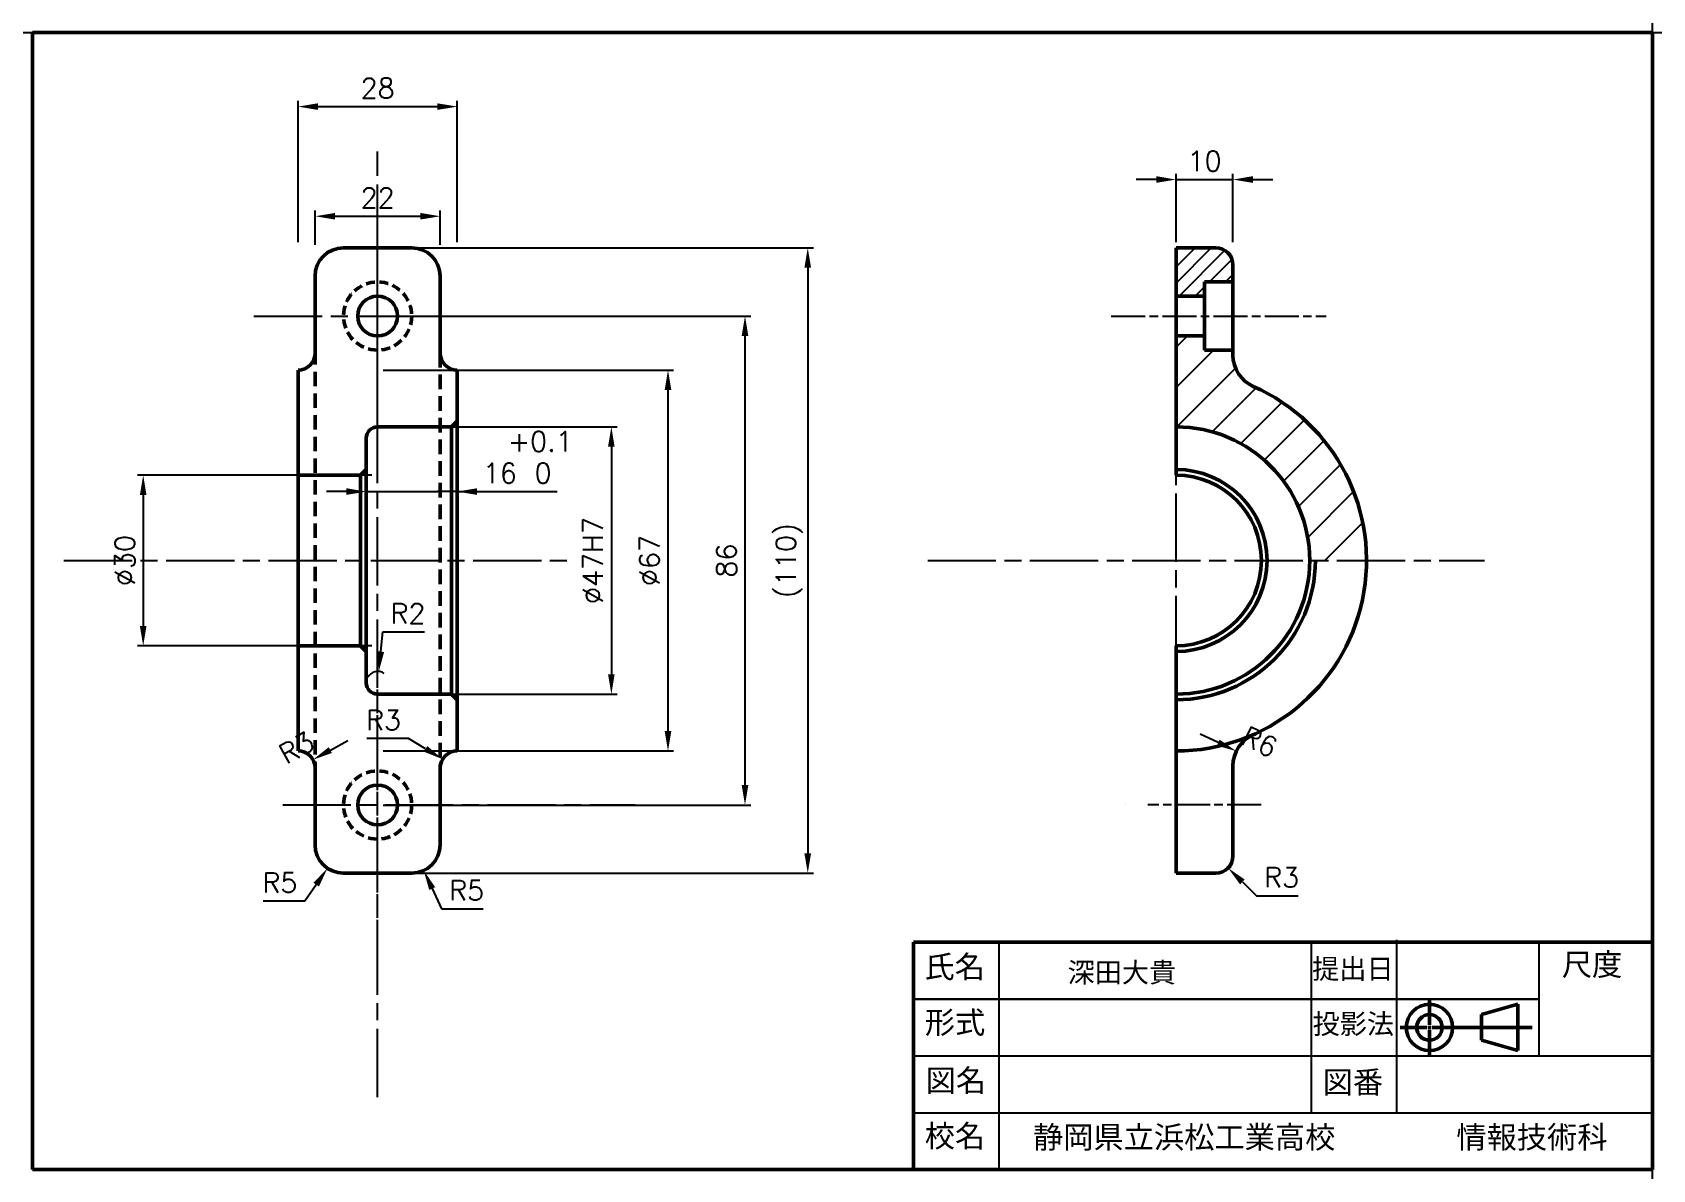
# Model space of a CAD drawing. Header units: millimetres. Extents: x 5 to 290, y 5 to 205.
import ezdxf

# ---------------------------------------------------------------- set-up
doc = ezdxf.new("R2010")
doc.units = ezdxf.units.MM
for name, pattern in [('AM_ISO08W050', [18, 12, -1.5, 3, -1.5]), ('AM_ISO08W050x2', [9, 6, -0.75, 1.5, -0.75]), ('CENTER2', [28.575, 19.05, -3.175, 3.175, -3.175]), ('HIDDEN2', [4.7625, 3.175, -1.5875])]:
    doc.linetypes.add(name, pattern=pattern)
doc.layers.get('Defpoints').update_dxf_attribs({"lineweight": 25})
for name, color, linetype, lineweight in [('AM_5', 92, 'Continuous', 25), ('AM_7', 142, 'AM_ISO08W050', 25), ('AM_8', 1, 'Continuous', 25), ('太\u3000線', 7, 'Continuous', 50), ('寸法線', 5, 'Continuous', 25), ('構築線', 255, 'Continuous', 25), ('破\u3000線', 7, 'HIDDEN2', 50), ('表題欄', 7, 'Continuous', 50)]:
    doc.layers.add(name, color=color, linetype=linetype, lineweight=lineweight)
doc.styles.get("Standard").update_dxf_attribs({"font": 'txt.shx', "height": 3.5})
doc.dimstyles.new('AM_ISO', dxfattribs={"dimtxt": 3.5, "dimasz": 3.5, "dimexe": 1, "dimexo": 1, "dimgap": 1.5, "dimtad": 1, "dimdsep": 46, "dimtxsty": 'Standard', "dimcen": 0, "dimclrd": 256, "dimclre": 256, "dimclrt": 140, "dimadec": 0, "dimazin": 2, "dimtp": 0.1, "dimtm": 0.1, "dimtfac": 0.71, "dimtdec": 3, "dimtmove": 0, "dimatfit": 3, "dimfxl": 1, "dimlwd": -1, "dimlwe": -1, "dimarcsym": 1})
doc.dimstyles.new('AM_ISO$0', dxfattribs={"dimtxt": 3.5, "dimasz": 3.5, "dimexe": 1, "dimexo": 1, "dimgap": 1.5, "dimtad": 1, "dimdsep": 46, "dimtxsty": 'Standard', "dimcen": 0, "dimclrd": 256, "dimclre": 256, "dimclrt": 140, "dimadec": 0, "dimazin": 2, "dimtp": 0.1, "dimtm": 0.1, "dimtfac": 0.71, "dimtdec": 3, "dimtmove": 0, "dimatfit": 3, "dimfxl": 1, "dimlwd": -1, "dimlwe": -1, "dimarcsym": 1})
doc.dimstyles.new('AM_ISO$4', dxfattribs={"dimtxt": 3.5, "dimasz": 3.5, "dimexe": 1, "dimexo": 1, "dimgap": 1.5, "dimtad": 1, "dimtoh": 1, "dimdsep": 46, "dimtxsty": 'Standard', "dimcen": 0, "dimclrd": 256, "dimclre": 256, "dimclrt": 140, "dimadec": 0, "dimazin": 2, "dimtp": 0.1, "dimtm": 0.1, "dimtfac": 0.71, "dimtdec": 3, "dimtofl": 0, "dimtmove": 0, "dimatfit": 0, "dimfxl": 1, "dimlwd": -1, "dimlwe": -1, "dimarcsym": 1})

# ---------------------------------------------------------------- blocks, each defined once
blk = doc.blocks.new('*U7')
at = {"layer": '太\u3000線', "color": 0, "linetype": 'CENTER2', "transparency": 16777216}
for p, q in [((0, 0.45), (0, 4.99)), ((-5.14, 0), (-0.45, 0)), ((0.45, 0), (18.09, 0)), ((0, -5.01), (0, -0.45))]:
    blk.add_line(p, q, dxfattribs=at)
at = {"layer": '太\u3000線', "color": 0, "linetype": 'Continuous', "transparency": 16777216}
for p, q in [((-0.22, 0), (0.22, 0)), ((0, -0.22), (0, 0.22))]:
    blk.add_line(p, q, dxfattribs=at)
blk = doc.blocks.new('*D14')
at = {"layer": 'AM_5', "linetype": 'ByBlock', "transparency": 16777216}
for p, q in [((66.73, 135.62), (107.84, 135.62)), ((106.84, 132.12), (106.84, 92.12)), ((66.73, 88.62), (107.84, 88.62))]:
    blk.add_line(p, q, dxfattribs=at)
at = {"layer": 'AM_5', "transparency": 16777216}
for points in [[(106.26, 132.12), (107.42, 132.12), (106.84, 135.62)], [(106.26, 92.12), (107.42, 92.12), (106.84, 88.62)]]:
    blk.add_solid(points, dxfattribs=at)
at = {"layer": 'Defpoints', "color": 0, "transparency": 16777216}
for p in [(65.73, 135.62), (65.73, 88.62), (106.84, 88.62)]:
    blk.add_point(p, dxfattribs=at)
at = {"layer": 'AM_5', "color": 140, "transparency": 16777216, "insert": (103.59, 112.12), "char_height": 3.5, "attachment_point": 5, "rotation": 90}
blk.add_mtext('%%C47H7', dxfattribs=at)
blk = doc.blocks.new('*D15')
at = {"layer": 'AM_5', "linetype": 'ByBlock', "transparency": 16777216}
for p, q in [((66.73, 145.62), (117.8, 145.62)), ((116.8, 142.12), (116.8, 82.12)), ((66.73, 78.62), (117.8, 78.62))]:
    blk.add_line(p, q, dxfattribs=at)
at = {"layer": 'AM_5', "transparency": 16777216}
for points in [[(116.22, 142.12), (117.39, 142.12), (116.8, 145.62)], [(116.22, 82.12), (117.39, 82.12), (116.8, 78.62)]]:
    blk.add_solid(points, dxfattribs=at)
at = {"layer": 'Defpoints', "color": 0, "transparency": 16777216}
for p in [(65.73, 145.62), (65.73, 78.62), (116.8, 78.62)]:
    blk.add_point(p, dxfattribs=at)
at = {"layer": 'AM_5', "color": 140, "transparency": 16777216, "insert": (113.55, 112.12), "char_height": 3.5, "attachment_point": 5, "rotation": 90}
blk.add_mtext('%%C67', dxfattribs=at)
blk = doc.blocks.new('*D16')
at = {"layer": 'AM_5', "linetype": 'ByBlock', "transparency": 16777216}
for p, q in [((66.73, 155.12), (131.35, 155.12)), ((130.35, 72.62), (130.35, 151.62)), ((66.73, 69.12), (131.35, 69.12))]:
    blk.add_line(p, q, dxfattribs=at)
at = {"layer": 'AM_5', "transparency": 16777216}
for points in [[(129.77, 151.62), (130.93, 151.62), (130.35, 155.12)], [(129.77, 72.62), (130.93, 72.62), (130.35, 69.12)]]:
    blk.add_solid(points, dxfattribs=at)
at = {"layer": 'Defpoints', "color": 0, "transparency": 16777216}
for p in [(65.73, 155.12), (130.35, 155.12), (65.73, 69.12)]:
    blk.add_point(p, dxfattribs=at)
at = {"layer": 'AM_5', "color": 140, "transparency": 16777216, "insert": (127.1, 112.12), "char_height": 3.5, "attachment_point": 5, "rotation": 90}
blk.add_mtext('86', dxfattribs=at)
blk = doc.blocks.new('*D17')
at = {"layer": 'AM_5', "linetype": 'ByBlock', "transparency": 16777216}
for p, q in [((66.73, 167.12), (142.39, 167.12)), ((141.39, 163.62), (141.39, 60.62)), ((66.73, 57.12), (142.39, 57.12))]:
    blk.add_line(p, q, dxfattribs=at)
at = {"layer": 'AM_5', "transparency": 16777216}
for points in [[(140.8, 163.62), (141.97, 163.62), (141.39, 167.12)], [(140.8, 60.62), (141.97, 60.62), (141.39, 57.12)]]:
    blk.add_solid(points, dxfattribs=at)
at = {"layer": 'Defpoints', "color": 0, "transparency": 16777216}
for p in [(65.73, 167.12), (65.73, 57.12), (141.39, 57.12)]:
    blk.add_point(p, dxfattribs=at)
at = {"layer": 'AM_5', "color": 140, "transparency": 16777216, "insert": (138.14, 112.12), "char_height": 3.5, "attachment_point": 5, "rotation": 90}
blk.add_mtext('(110)', dxfattribs=at)
blk = doc.blocks.new('*D18')
at = {"layer": 'AM_5', "linetype": 'ByBlock', "transparency": 16777216}
for p, q in [((64.73, 127.12), (23.49, 127.12)), ((24.49, 123.62), (24.49, 100.62)), ((64.73, 97.12), (23.49, 97.12))]:
    blk.add_line(p, q, dxfattribs=at)
at = {"layer": 'AM_5', "transparency": 16777216}
for points in [[(23.9, 123.62), (25.07, 123.62), (24.49, 127.12)], [(23.9, 100.62), (25.07, 100.62), (24.49, 97.12)]]:
    blk.add_solid(points, dxfattribs=at)
at = {"layer": 'Defpoints', "color": 0, "transparency": 16777216}
for p in [(65.73, 127.12), (24.49, 97.12), (65.73, 97.12)]:
    blk.add_point(p, dxfattribs=at)
at = {"layer": 'AM_5', "color": 140, "transparency": 16777216, "insert": (21.24, 112.12), "char_height": 3.5, "attachment_point": 5, "rotation": 90}
blk.add_mtext('%%C30', dxfattribs=at)
blk = doc.blocks.new('*D19')
at = {"layer": 'AM_5', "linetype": 'ByBlock', "transparency": 16777216}
for p, q in [((51.73, 168.12), (51.73, 192.95)), ((55.23, 191.95), (76.23, 191.95)), ((79.73, 168.12), (79.73, 192.95))]:
    blk.add_line(p, q, dxfattribs=at)
at = {"layer": 'AM_5', "transparency": 16777216}
for points in [[(55.23, 192.53), (55.23, 191.37), (51.73, 191.95)], [(76.23, 192.53), (76.23, 191.37), (79.73, 191.95)]]:
    blk.add_solid(points, dxfattribs=at)
at = {"layer": 'Defpoints', "color": 0, "transparency": 16777216}
for p in [(79.73, 191.95), (51.73, 167.12), (79.73, 167.12)]:
    blk.add_point(p, dxfattribs=at)
at = {"layer": 'AM_5', "color": 140, "transparency": 16777216, "insert": (65.73, 195.2), "char_height": 3.5, "attachment_point": 5}
blk.add_mtext('28', dxfattribs=at)
blk = doc.blocks.new('*D20')
at = {"layer": 'AM_5', "linetype": 'ByBlock', "transparency": 16777216}
for p, q in [((54.73, 167.65), (54.73, 173.67)), ((58.23, 172.67), (73.23, 172.67)), ((76.73, 167.65), (76.73, 173.67))]:
    blk.add_line(p, q, dxfattribs=at)
at = {"layer": 'AM_5', "transparency": 16777216}
for points in [[(58.23, 173.25), (58.23, 172.09), (54.73, 172.67)], [(73.23, 173.25), (73.23, 172.09), (76.73, 172.67)]]:
    blk.add_solid(points, dxfattribs=at)
at = {"layer": 'Defpoints', "color": 0, "transparency": 16777216}
for p in [(76.73, 172.67), (54.73, 166.65), (76.73, 166.65)]:
    blk.add_point(p, dxfattribs=at)
at = {"layer": 'AM_5', "color": 140, "transparency": 16777216, "insert": (65.73, 175.92), "char_height": 3.5, "attachment_point": 5}
blk.add_mtext('22', dxfattribs=at)
blk = doc.blocks.new('*D21')
at = {"layer": 'AM_5', "linetype": 'ByBlock', "transparency": 16777216}
for p, q in [((206.18, 168.12), (206.18, 180.12)), ((216.18, 168.12), (216.18, 180.12)), ((202.68, 179.12), (199.18, 179.12)), ((206.18, 179.12), (216.18, 179.12)), ((219.68, 179.12), (223.18, 179.12))]:
    blk.add_line(p, q, dxfattribs=at)
at = {"layer": 'AM_5', "transparency": 16777216}
for points in [[(202.68, 179.71), (202.68, 178.54), (206.18, 179.12)], [(219.68, 179.71), (219.68, 178.54), (216.18, 179.12)]]:
    blk.add_solid(points, dxfattribs=at)
at = {"layer": 'Defpoints', "color": 0, "transparency": 16777216}
for p in [(216.18, 179.12), (206.18, 167.12), (216.18, 167.12)]:
    blk.add_point(p, dxfattribs=at)
at = {"layer": 'AM_5', "color": 140, "transparency": 16777216, "insert": (211.18, 182.37), "char_height": 3.5, "attachment_point": 5}
blk.add_mtext('10', dxfattribs=at)
blk = doc.blocks.new('*D23')
at = {"layer": 'AM_5', "linetype": 'ByBlock', "transparency": 16777216}
for p, q in [((217.84, 55.59), (220.35, 53.15)), ((220.35, 53.15), (227.68, 53.15))]:
    blk.add_line(p, q, dxfattribs=at)
at = {"layer": 'AM_5', "transparency": 16777216}
blk.add_solid([(218.25, 56.01), (217.43, 55.17), (215.33, 58.03)], dxfattribs=at)
at = {"layer": 'Defpoints', "color": 0, "transparency": 16777216}
for p in [(213.18, 60.12), (215.33, 58.03)]:
    blk.add_point(p, dxfattribs=at)
at = {"layer": 'AM_5', "color": 140, "transparency": 16777216, "insert": (224.76, 56.4), "char_height": 3.5, "attachment_point": 5}
blk.add_mtext('R3', dxfattribs=at)
blk = doc.blocks.new('*D24')
at = {"layer": 'AM_5', "linetype": 'ByBlock', "transparency": 16777216}
blk.add_line((213.6, 80.09), (210.44, 81.59), dxfattribs=at)
at = {"layer": 'AM_5', "transparency": 16777216}
blk.add_solid([(213.85, 80.62), (213.35, 79.56), (216.76, 78.59)], dxfattribs=at)
at = {"layer": 'Defpoints', "color": 0, "transparency": 16777216}
for p in [(216.76, 78.59), (222.18, 76.01)]:
    blk.add_point(p, dxfattribs=at)
at = {"layer": 'AM_5', "color": 140, "transparency": 16777216, "insert": (220.87, 80.23), "char_height": 3.5, "attachment_point": 5, "rotation": 334.5654}
blk.add_mtext('R6', dxfattribs=at)
blk = doc.blocks.new('*D25')
at = {"layer": 'AM_5', "linetype": 'ByBlock', "transparency": 16777216}
for p, q in [((75.33, 54.42), (76.99, 50.87)), ((76.99, 50.87), (84.32, 50.87))]:
    blk.add_line(p, q, dxfattribs=at)
at = {"layer": 'AM_5', "transparency": 16777216}
blk.add_solid([(75.85, 54.67), (74.8, 54.18), (73.84, 57.59)], dxfattribs=at)
at = {"layer": 'Defpoints', "color": 0, "transparency": 16777216}
for p in [(71.73, 62.12), (73.84, 57.59)]:
    blk.add_point(p, dxfattribs=at)
at = {"layer": 'AM_5', "color": 140, "transparency": 16777216, "insert": (81.4, 54.12), "char_height": 3.5, "attachment_point": 5}
blk.add_mtext('R5', dxfattribs=at)
blk = doc.blocks.new('*D26')
at = {"layer": 'AM_5', "linetype": 'ByBlock', "transparency": 16777216}
for p, q in [((54.93, 55.11), (52.95, 52.22)), ((52.95, 52.22), (45.62, 52.22))]:
    blk.add_line(p, q, dxfattribs=at)
at = {"layer": 'AM_5', "transparency": 16777216}
blk.add_solid([(54.44, 55.44), (55.41, 54.78), (56.9, 58)], dxfattribs=at)
at = {"layer": 'Defpoints', "color": 0, "transparency": 16777216}
for p in [(59.73, 62.12), (56.9, 58)]:
    blk.add_point(p, dxfattribs=at)
at = {"layer": 'AM_5', "color": 140, "transparency": 16777216, "insert": (48.53, 55.47), "char_height": 3.5, "attachment_point": 5}
blk.add_mtext('R5', dxfattribs=at)
blk = doc.blocks.new('*D27')
at = {"layer": 'AM_5', "linetype": 'ByBlock', "transparency": 16777216}
for p, q in [((71.18, 80.81), (63.84, 80.81)), ((74.17, 79), (71.18, 80.81))]:
    blk.add_line(p, q, dxfattribs=at)
at = {"layer": 'AM_5', "transparency": 16777216}
blk.add_solid([(74.47, 79.49), (73.87, 78.5), (77.16, 77.18)], dxfattribs=at)
at = {"layer": 'Defpoints', "color": 0, "transparency": 16777216}
for p in [(77.16, 77.18), (79.73, 75.62)]:
    blk.add_point(p, dxfattribs=at)
at = {"layer": 'AM_5', "color": 140, "transparency": 16777216, "insert": (66.76, 84.06), "char_height": 3.5, "attachment_point": 5}
blk.add_mtext('R3', dxfattribs=at)
blk = doc.blocks.new('*D28')
at = {"layer": 'AM_5', "linetype": 'ByBlock', "transparency": 16777216}
blk.add_line((57.41, 78.78), (60.46, 80.48), dxfattribs=at)
at = {"layer": 'AM_5', "transparency": 16777216}
blk.add_solid([(57.12, 79.29), (57.69, 78.27), (54.35, 77.08)], dxfattribs=at)
at = {"layer": 'Defpoints', "color": 0, "transparency": 16777216}
for p in [(54.35, 77.08), (51.73, 75.62)]:
    blk.add_point(p, dxfattribs=at)
at = {"layer": 'AM_5', "color": 140, "transparency": 16777216, "insert": (51.46, 79.19), "char_height": 3.5, "attachment_point": 5, "rotation": 29.0751}
blk.add_mtext('R3', dxfattribs=at)
blk = doc.blocks.new('*D29')
at = {"layer": 'AM_5', "linetype": 'ByBlock', "transparency": 16777216}
for p, q in [((66.29, 96.09), (66.66, 99.57)), ((66.66, 99.57), (73.99, 99.57))]:
    blk.add_line(p, q, dxfattribs=at)
blk.add_arc((65.73, 90.62), 2, 55.4156, 151.3521, dxfattribs=at)
at = {"layer": 'AM_5', "transparency": 16777216}
blk.add_solid([(65.71, 96.15), (66.87, 96.03), (65.93, 92.61)], dxfattribs=at)
at = {"layer": 'Defpoints', "color": 0, "transparency": 16777216}
for p in [(65.93, 92.61), (65.73, 90.62)]:
    blk.add_point(p, dxfattribs=at)
at = {"layer": 'AM_5', "color": 140, "transparency": 16777216, "insert": (71.07, 102.82), "char_height": 3.5, "attachment_point": 5}
blk.add_mtext('R2', dxfattribs=at)
blk = doc.blocks.new('*D30')
at = {"layer": 'AM_5', "linetype": 'ByBlock', "transparency": 16777216}
for p, q in [((63.73, 126.12), (63.73, 123.24)), ((79.73, 126.12), (79.73, 123.24)), ((63.73, 124.24), (67.23, 124.24)), ((67.23, 124.24), (76.23, 124.24)), ((79.73, 124.24), (76.23, 124.24)), ((79.73, 124.24), (97.31, 124.24))]:
    blk.add_line(p, q, dxfattribs=at)
at = {"layer": 'AM_5', "transparency": 16777216}
for p, q in [((60.23, 124.24), (56.73, 124.24)), ((83.23, 124.24), (86.73, 124.24))]:
    blk.add_line(p, q, dxfattribs=at)
for points in [[(60.23, 124.83), (60.23, 123.66), (63.73, 124.24)], [(83.23, 124.83), (83.23, 123.66), (79.73, 124.24)]]:
    blk.add_solid(points, dxfattribs=at)
at = {"layer": 'Defpoints', "color": 0, "transparency": 16777216}
for p in [(63.73, 127.12), (79.73, 127.12), (79.73, 124.24)]:
    blk.add_point(p, dxfattribs=at)
at = {"layer": 'AM_5', "color": 140, "transparency": 16777216, "insert": (90.27, 127.49), "char_height": 3.5, "attachment_point": 5}
blk.add_mtext('16 0', dxfattribs=at)

msp = doc.modelspace()

# ---------------------------------------------------------------- hatches: boundary and pattern name
at = {"layer": 'AM_8'}
h = msp.add_hatch(dxfattribs=at)
h.set_pattern_fill('_U', color=0, scale=2, angle=45, style=0, pattern_type=0)
h.set_pattern_definition([(45, (0, 0), (-1.414214, 1.414214), [])])
edge = h.paths.add_edge_path()
edge.add_line((216.182, 161.123), (216.182, 164.123))
edge.add_arc((213.182, 164.123), 3, 0, 90)
edge.add_line((213.182, 167.123), (206.182, 167.123))
edge.add_line((206.182, 167.123), (206.182, 158.623))
edge.add_line((206.182, 158.623), (211.182, 158.623))
edge.add_line((211.182, 158.623), (211.182, 161.123))
edge.add_line((211.182, 161.123), (216.182, 161.123))
h = msp.add_hatch(dxfattribs=at)
h.set_pattern_fill('_U', color=0, scale=5, angle=45, style=0, pattern_type=0)
h.set_pattern_definition([(45, (0, 0), (-3.53553, 3.53553), [])])
edge = h.paths.add_edge_path()
edge.add_arc((206.182, 112.123), 33.5, 0, 66.10491)
edge.add_arc((222.182, 148.237), 6, 180, 246.10491, ccw=False)
edge.add_line((216.182, 148.237), (216.182, 149.123))
edge.add_line((216.182, 149.123), (211.182, 149.123))
edge.add_line((211.182, 149.123), (211.182, 151.623))
edge.add_line((211.182, 151.623), (206.182, 151.623))
edge.add_line((206.182, 151.623), (206.182, 135.623))
edge.add_arc((206.182, 112.123), 23.5, 0, 90, ccw=False)
edge.add_line((229.682, 112.123), (239.682, 112.123))

# ---------------------------------------------------------------- linework, layer by layer
at = {"layer": 'AM_7'}
for p, q in [((65.725, 17.753), (65.725, 184.051)), ((65.725, 133.368), (65.725, 176.878)), ((206.182, 57.901), (206.182, 166.345)), ((43.971, 155.123), (87.48, 155.123)), ((10.527, 112.123), (100.216, 112.123)), ((162.482, 112.123), (260.403, 112.123)), ((65.725, 36.936), (65.725, 101.31)), ((49.039, 69.123), (111.01, 69.123))]:
    msp.add_line(p, q, dxfattribs=at)
at = {"layer": 'AM_7', "linetype": 'AM_ISO08W050x2'}
for p, q in [((194.769, 155.123), (232.583, 155.123)), ((211.182, 155.123), (211.182, 155.123)), ((211.182, 155.123), (211.182, 155.123)), ((197.243, 69.123), (197.243, 69.123)), ((221.151, 69.123), (201.212, 69.123))]:
    msp.add_line(p, q, dxfattribs=at)
at = {"layer": '太\u3000線'}
for p, q in [((5, 205), (290, 205)), ((5, 205), (5, 5)), ((290, 205), (290, 5)), ((59.725, 167.123), (71.725, 167.123)), ((206.182, 167.123), (213.182, 167.123)), ((206.182, 167.123), (206.182, 127.123)), ((216.182, 164.123), (216.182, 148.237)), ((54.725, 148.623), (54.725, 162.123)), ((76.725, 162.123), (76.725, 148.623)), ((216.182, 161.123), (211.182, 161.123)), ((211.182, 161.123), (211.182, 158.623)), ((211.182, 158.623), (206.182, 158.623)), ((206.182, 158.623), (206.182, 151.623)), ((211.182, 158.623), (211.182, 151.623)), ((206.182, 151.623), (211.182, 151.623)), ((211.182, 151.623), (211.182, 149.123)), ((211.182, 149.123), (216.182, 149.123)), ((51.725, 145.623), (51.725, 145.623)), ((51.725, 78.623), (51.725, 145.623)), ((79.725, 145.623), (79.725, 145.623)), ((79.725, 145.623), (79.725, 136.623)), ((65.725, 135.623), (78.725, 135.623)), ((78.725, 135.623), (79.725, 136.623)), ((78.725, 135.623), (78.725, 88.623)), ((79.725, 136.623), (79.725, 87.623)), ((63.725, 133.623), (63.725, 90.623)), ((51.725, 127.123), (62.725, 127.123)), ((62.725, 127.123), (63.725, 128.123)), ((62.725, 127.123), (62.725, 97.123)), ((51.725, 97.123), (62.725, 97.123)), ((62.725, 97.123), (63.725, 96.123)), ((206.182, 97.123), (206.182, 57.123)), ((78.725, 88.623), (65.725, 88.623)), ((79.725, 87.623), (78.725, 88.623)), ((79.725, 87.623), (79.725, 78.623)), ((51.725, 78.623), (51.725, 78.623)), ((79.725, 78.623), (79.725, 78.623)), ((54.725, 62.123), (54.725, 75.623)), ((76.725, 75.623), (76.725, 62.123)), ((216.182, 60.123), (216.182, 76.009)), ((71.725, 57.123), (59.725, 57.123)), ((206.182, 57.123), (213.182, 57.123)), ((259.925, 32.253), (266.321, 34.084)), ((259.925, 27.759), (259.925, 32.253)), ((266.321, 34.084), (266.321, 25.928)), ((266.321, 25.928), (259.925, 27.759)), ((5, 5), (290, 5))]:
    msp.add_line(p, q, dxfattribs=at)
for centre, radius in [((65.725, 155.123), 3.5), ((65.725, 69.123), 3.5), ((250.747, 30.006), 4.078), ((250.747, 30.006), 2.247)]:
    msp.add_circle(centre, radius, dxfattribs=at)
for centre, radius, start, end in [((59.725, 162.123), 5, 90, 180), ((71.725, 162.123), 5, 0, 90), ((213.182, 164.123), 3, 0, 90), ((51.725, 148.623), 3, 270, 0), ((79.725, 148.623), 3, 180, 270), ((222.182, 148.237), 6, 180, 246.10491), ((206.182, 112.123), 33.5, 270, 66.10491), ((65.725, 133.623), 2, 90, 180), ((206.182, 112.123), 23.5, 270, 90), ((206.182, 112.123), 16, 270, 90), ((206.182, 112.123), 15, 270, 90), ((206.182, 112.123), 24.5, 270, 360), ((65.725, 90.623), 2, 180, 270), ((222.182, 76.009), 6, 113.89509, 180), ((51.725, 75.623), 3, 0, 90), ((79.725, 75.623), 3, 90, 180), ((59.725, 62.123), 5, 180, 270), ((71.725, 62.123), 5, 270, 0), ((213.182, 60.123), 3, 270, 0)]:
    msp.add_arc(centre, radius, start, end, dxfattribs=at)
at = {"layer": '寸法線', "color": 5, "lineweight": 25}
msp.add_line((290, 5), (290, 5), dxfattribs=at)
at = {"layer": '構築線'}
for p, q in [((266.321, 34.084), (259.925, 32.253)), ((259.925, 32.253), (259.925, 27.759)), ((266.321, 25.928), (266.321, 34.084)), ((259.925, 27.759), (266.321, 25.928))]:
    msp.add_line(p, q, dxfattribs=at)
for p, direction in [((0, 205), (1, 0)), ((290, 0), (0, 1))]:
    msp.add_xline(p, direction, dxfattribs=at)
for radius in [4.078, 2.247]:
    msp.add_circle((250.747, 30.006), radius, dxfattribs=at)
at = {"layer": '破\u3000線', "ltscale": 0.8}
for p, q in [((54.725, 149.123), (54.725, 75.123)), ((76.725, 148.623), (76.725, 75.123))]:
    msp.add_line(p, q, dxfattribs=at)
at = {"layer": '破\u3000線', "ltscale": 0.5}
for centre in [(65.725, 155.123), (65.725, 69.123)]:
    msp.add_circle(centre, 6, dxfattribs=at)
at = {"layer": '表題欄', "lineweight": 50}
for p, q in [((160, 45), (290, 45)), ((160, 45), (160, 5)), ((290, 45), (290, 45))]:
    msp.add_line(p, q, dxfattribs=at)
at = {"layer": '表題欄', "color": 5, "lineweight": 25}
for p, q in [((175, 45), (175, 5)), ((230, 15), (230, 45)), ((245, 35.035), (245, 45.393)), ((270, 45), (270, 25)), ((160, 35), (270, 35)), ((270, 35), (160, 35)), ((245, 24.974), (245, 35.035)), ((160, 25), (290, 25)), ((245, 15), (245, 25)), ((160, 15), (290, 15)), ((160, 15), (290, 15))]:
    msp.add_line(p, q, dxfattribs=at)

# ---------------------------------------------------------------- block references
at = {"layer": '太\u3000線', "linetype": 'CENTER2'}
msp.add_blockref('*U7', (250.747, 30.006), dxfattribs=at)

# ---------------------------------------------------------------- texts
at = {"layer": '寸法線', "insert": (88.646, 134.813), "char_height": 3.5, "attachment_point": 1}
msp.add_mtext_dynamic_manual_height_columns('+0.1', width=12.26504, gutter_width=17.5, heights=[0], dxfattribs=at)
at = {"layer": '構築線', "insert": (187.098, 41.426), "char_height": 3.5, "attachment_point": 1}
msp.add_mtext_dynamic_manual_height_columns('{\\fArial Unicode MS|b0|i0|c134|p0;深田\\fArial Unicode MS|b0|i0|c128|p0;大貴}', width=90.0898, gutter_width=17.5, heights=[0], dxfattribs=at)
at = {"layer": '表題欄', "lineweight": 50, "attachment_point": 1}
for s, insert, char_height, width in [('{\\fＭＳ Ｐゴシック|b0|i0|c128|p2;氏名}', (161.917, 42.625), 3.9, 14.5173), ('{\\fＭＳ Ｐゴシック|b0|i0|c128|p2;尺度}', (274.035, 43.025), 3.9, 15.9987), ('{\\fＭＳ Ｐゴシック|b0|i0|c128|p2;提出日}', (230.115, 42.061), 3.5, 14.6241), ('{\\fＭＳ Ｐゴシック|b0|i0|c128|p2;形式}', (161.968, 32.829), 3.9, 14.5173), ('{\\fＭＳ Ｐゴシック|b0|i0|c128|p2;投影法}', (230.187, 32.372), 3.5, 15.1099), ('{\\fＭＳ Ｐゴシック|b0|i0|c128|p2;図名}', (162.126, 22.623), 3.9, 14.08791), ('{\\fＭＳ Ｐゴシック|b0|i0|c128|p2;図番}', (231.964, 22.327), 3.9, 15.4062), ('{\\fＭＳ Ｐゴシック|b0|i0|c128|p2;校名}', (161.961, 12.864), 3.9, 14.9068), ('{\\fMS PGothic|b0|i0|c128|p2;静岡県立浜松工業高校\u3000\u3000\u3000\u3000情報技術科}', (181.006, 12.654), 3.9, 114.3611)]:
    msp.add_mtext(s, dxfattribs=dict(at, insert=insert, char_height=char_height, width=width))

# ---------------------------------------------------------------- dimensions: what is measured, and where the dimension line sits
at = {"layer": 'AM_5'}
for base, p1, p2, picture, middle in [((79.725, 191.949), (51.725, 167.123), (79.725, 167.123), '*D19', (65.725, 195.199)), ((216.182, 179.123), (206.182, 167.123), (216.182, 167.123), '*D21', (211.182, 182.373))]:
    dim = msp.add_linear_dim(base=base, p1=p1, p2=p2, dimstyle='AM_ISO$0', override={"dimpost": ''}, dxfattribs=at)
    dim.commit()
    dim.dimension.update_dxf_attribs({"geometry": picture, "text_midpoint": middle})
dim = msp.add_linear_dim(base=(76.725, 172.67), p1=(54.725, 166.653), p2=(76.725, 166.653), dimstyle='AM_ISO$0', dxfattribs=at)
dim.commit()
dim.dimension.update_dxf_attribs({"geometry": '*D20', "text_midpoint": (65.725, 175.92)})
for base, p1, p2, text, picture, middle in [((141.385, 57.123), (65.725, 167.123), (65.725, 57.123), '(<>)', '*D17', (138.135, 112.123)), ((24.485, 97.123), (65.725, 127.123), (65.725, 97.123), '%%C<>', '*D18', (21.235, 112.123))]:
    dim = msp.add_linear_dim(base=base, p1=p1, p2=p2, angle=90, text=text, dimstyle='AM_ISO', override={"dimtol": 0, "dimlim": 0, "dimtp": 0, "dimtm": 0, "dimtfac": 1, "dimtdec": 2, "dimtolj": 0, "dimtzin": 8}, dxfattribs=at)
    dim.commit()
    dim.dimension.update_dxf_attribs({"geometry": picture, "text_midpoint": middle})
dim = msp.add_linear_dim(base=(130.349, 155.123), p1=(65.725, 69.123), p2=(65.725, 155.123), angle=90, dimstyle='AM_ISO', override={"dimtp": 0, "dimtm": 0, "dimtfac": 1, "dimtdec": 2}, dxfattribs=at)
dim.commit()
dim.dimension.update_dxf_attribs({"geometry": '*D16', "text_midpoint": (130.349, 112.123), "dimtype": 160})
for base, p1, p2, angle, text, dimstyle, override, picture, middle in [((116.805, 78.623), (65.725, 145.623), (65.725, 78.623), 90, '%%C<>', 'AM_ISO', {"dimtp": 0, "dimtm": 0, "dimtfac": 1, "dimtdec": 2}, '*D15', (116.805, 112.123)), ((106.841, 88.623), (65.725, 135.623), (65.725, 88.623), 90, '%%C<>H7', 'AM_ISO', {"dimpost": '', "dimtol": 0, "dimlim": 0, "dimtp": 0, "dimtm": 0, "dimtfac": 1, "dimtdec": 2, "dimtolj": 0, "dimtzin": 8}, '*D14', (106.841, 112.123)), ((79.725, 124.243), (63.725, 127.123), (79.725, 127.123), 0, '<> 0', 'AM_ISO$0', {"dimpost": ''}, '*D30', (90.267, 124.243))]:
    dim = msp.add_linear_dim(base=base, p1=p1, p2=p2, angle=angle, text=text, dimstyle=dimstyle, override=override, dxfattribs=at)
    dim.commit()
    dim.dimension.update_dxf_attribs({"geometry": picture, "text_midpoint": middle, "dimtype": 160})
for center, mpoint, picture, middle in [((65.725, 90.623), (65.932, 92.612), '*D29', (71.073, 99.575)), ((79.725, 75.623), (77.16, 77.179), '*D27', (66.76, 80.811)), ((222.182, 76.009), (216.763, 78.585), '*D24', (219.473, 77.297)), ((59.725, 62.123), (56.902, 57.996), '*D26', (48.532, 52.219)), ((71.725, 62.123), (73.843, 57.594), '*D25', (81.404, 50.869)), ((213.182, 60.123), (215.331, 58.03), '*D23', (224.762, 53.145))]:
    dim = msp.add_radius_dim(center=center, mpoint=mpoint, dimstyle='AM_ISO$4', override={"dimpost": ''}, dxfattribs=at)
    dim.commit()
    dim.dimension.update_dxf_attribs({"geometry": picture, "text_midpoint": middle, "dimtype": 164})
dim = msp.add_radius_dim(center=(51.725, 75.623), mpoint=(54.347, 77.081), dimstyle='AM_ISO$4', dxfattribs=at)
dim.commit()
dim.dimension.update_dxf_attribs({"geometry": '*D28', "text_midpoint": (53.036, 76.352), "dimtype": 164})

doc.saveas('drawing.dxf')
